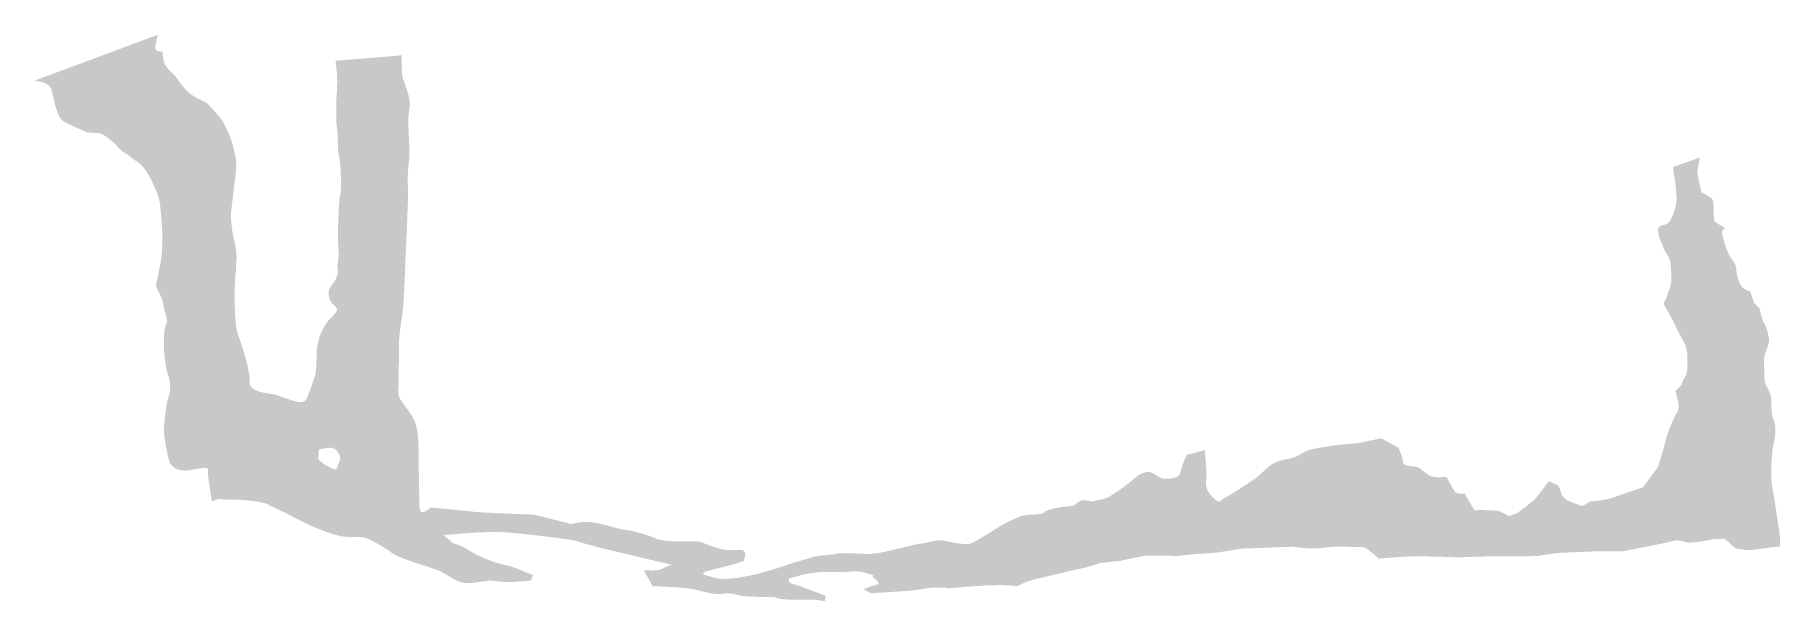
# Model space of a CAD drawing. Extents: x -4 to 115, y -33 to 6.
import ezdxf

# ---------------------------------------------------------------- set-up
doc = ezdxf.new("R2010")
doc.units = 0
doc.layers.get('0').update_dxf_attribs({"linetype": 'CONTINUOUS'})

msp = doc.modelspace()

# ---------------------------------------------------------------- hatches: boundary and pattern name
h = msp.add_hatch(color=256)
h.paths.add_polyline_path([(75.722, -22.582), (75.728, -22.665), (75.739, -22.798), (75.752, -22.977), (75.76, -23.079), (75.768, -23.188), (75.776, -23.301), (75.784, -23.418), (75.792, -23.535), (75.799, -23.651), (75.806, -23.766), (75.813, -23.876), (75.818, -23.98), (75.826, -24.164), (75.829, -24.304), (75.824, -24.419), (75.812, -24.538), (75.799, -24.662), (75.792, -24.792), (75.796, -24.929), (75.818, -25.075), (75.864, -25.229), (75.94, -25.394), (75.991, -25.48), (76.052, -25.569), (76.123, -25.661), (76.206, -25.757), (76.291, -25.846), (76.368, -25.92), (76.501, -26.027), (76.607, -26.088), (76.722, -26.112), (76.811, -26.066), (76.852, -25.972), (77.444, -25.649), (77.536, -25.59), (77.683, -25.495), (77.775, -25.436), (77.878, -25.369), (77.988, -25.298), (78.104, -25.223), (78.224, -25.145), (78.346, -25.066), (78.467, -24.987), (78.585, -24.909), (78.699, -24.834), (78.806, -24.764), (78.904, -24.699), (79.065, -24.59), (79.166, -24.519), (79.199, -24.494), (79.307, -24.405), (79.386, -24.336), (79.469, -24.262), (79.556, -24.183), (79.646, -24.101), (79.739, -24.017), (79.834, -23.932), (79.93, -23.848), (80.027, -23.766), (80.12, -23.69), (80.206, -23.622), (80.291, -23.561), (80.378, -23.507), (80.471, -23.456), (80.573, -23.409), (80.689, -23.364), (80.822, -23.32), (80.977, -23.275), (81.157, -23.228), (81.18, -23.222), (81.292, -23.202), (81.396, -23.184), (81.513, -23.162), (81.639, -23.133), (81.772, -23.094), (81.907, -23.044), (81.953, -23.024), (82.043, -22.979), (82.133, -22.931), (82.223, -22.88), (82.312, -22.829), (82.4, -22.777), (82.531, -22.705), (82.659, -22.642), (82.785, -22.594), (82.888, -22.564), (83.084, -22.512), (83.266, -22.47), (83.434, -22.438), (83.588, -22.412), (83.729, -22.392), (83.856, -22.376), (83.969, -22.362), (84.069, -22.348), (84.192, -22.325), (84.264, -22.309), (84.448, -22.277), (84.556, -22.262), (84.673, -22.248), (84.795, -22.233), (84.922, -22.22), (85.051, -22.207), (85.181, -22.195), (85.31, -22.183), (85.435, -22.172), (85.555, -22.163), (85.668, -22.154), (85.773, -22.146), (85.947, -22.133), (86.104, -22.122), (87.776, -21.774), (88.96, -22.42), (88.969, -22.442), (89.01, -22.542), (89.051, -22.644), (89.097, -22.765), (89.145, -22.898), (89.192, -23.035), (89.232, -23.169), (89.263, -23.293), (89.283, -23.443), (89.306, -23.514), (89.412, -23.591), (89.519, -23.627), (89.646, -23.654), (89.782, -23.674), (89.922, -23.691), (90.055, -23.708), (90.173, -23.726), (90.305, -23.766), (90.377, -23.808), (90.463, -23.869), (90.56, -23.942), (90.665, -24.024), (90.776, -24.109), (90.89, -24.192), (91.005, -24.268), (91.118, -24.334), (91.226, -24.383), (91.328, -24.411), (91.378, -24.419), (91.488, -24.429), (91.607, -24.434), (91.729, -24.435), (91.849, -24.433), (91.961, -24.429), (92.106, -24.421), (92.243, -24.411), (92.266, -24.455), (92.328, -24.57), (92.385, -24.675), (92.451, -24.795), (92.521, -24.923), (92.593, -25.052), (92.663, -25.176), (92.726, -25.287), (92.781, -25.38), (92.839, -25.45), (92.958, -25.519), (93.097, -25.553), (93.237, -25.563), (93.36, -25.557), (93.48, -25.541), (93.532, -25.633), (93.589, -25.733), (93.661, -25.858), (93.743, -25.999), (93.829, -26.146), (93.915, -26.29), (93.997, -26.423), (94.069, -26.535), (94.126, -26.618), (94.195, -26.691), (94.306, -26.728), (94.395, -26.671), (95.794, -26.725), (96.548, -27.102), (97.086, -26.887), (98.27, -25.972), (98.275, -25.966), (98.344, -25.88), (98.425, -25.779), (98.526, -25.652), (98.64, -25.508), (98.758, -25.356), (98.874, -25.205), (98.979, -25.063), (99.067, -24.939), (99.131, -24.842), (99.154, -24.805), (99.23, -24.722), (99.34, -24.739), (99.449, -24.804), (99.567, -24.861), (99.669, -24.896), (99.77, -24.937), (99.882, -25.03), (99.959, -25.152), (99.999, -25.245), (100.033, -25.345), (100.067, -25.449), (100.105, -25.553), (100.15, -25.657), (100.207, -25.757), (100.282, -25.847), (100.376, -25.927), (100.485, -25.996), (100.605, -26.058), (100.732, -26.113), (100.862, -26.163), (100.991, -26.211), (101.116, -26.256), (101.233, -26.302), (101.337, -26.349), (101.431, -26.38), (101.563, -26.375), (101.687, -26.324), (101.808, -26.248), (101.931, -26.168), (102.059, -26.105), (102.198, -26.08), (102.25, -26.078), (102.375, -26.07), (102.519, -26.054), (102.675, -26.034), (102.833, -26.011), (102.986, -25.987), (103.126, -25.964), (103.242, -25.943), (103.382, -25.918), (105.696, -25.111), (106.718, -23.712), (106.748, -23.613), (106.795, -23.455), (106.824, -23.356), (106.857, -23.245), (106.892, -23.126), (106.929, -23.001), (106.967, -22.871), (107.006, -22.739), (107.044, -22.608), (107.081, -22.478), (107.117, -22.354), (107.15, -22.236), (107.18, -22.128), (107.228, -21.946), (107.257, -21.828), (107.268, -21.781), (107.307, -21.649), (107.366, -21.476), (107.401, -21.378), (107.439, -21.275), (107.48, -21.168), (107.522, -21.058), (107.566, -20.947), (107.611, -20.837), (107.656, -20.728), (107.7, -20.623), (107.744, -20.522), (107.827, -20.342), (107.899, -20.2), (107.956, -20.106), (107.979, -20.074), (108.035, -19.983), (108.083, -19.867), (108.107, -19.754), (108.116, -19.638), (108.118, -19.514), (108.104, -19.385), (108.084, -19.272), (108.057, -19.146), (108.026, -19.015), (107.994, -18.886), (107.963, -18.767), (107.936, -18.667), (107.902, -18.546), (108.279, -18.169), (108.289, -18.142), (108.331, -18.036), (108.38, -17.92), (108.439, -17.786), (108.483, -17.692), (108.53, -17.599), (108.602, -17.469), (108.644, -17.379), (108.675, -17.273), (108.696, -17.152), (108.709, -17.019), (108.716, -16.877), (108.718, -16.729), (108.717, -16.577), (108.714, -16.424), (108.711, -16.272), (108.709, -16.124), (108.708, -16.053), (108.7, -15.918), (108.684, -15.794), (108.664, -15.682), (108.629, -15.539), (108.594, -15.429), (108.548, -15.317), (108.528, -15.28), (108.474, -15.18), (108.424, -15.088), (108.366, -14.981), (108.304, -14.864), (108.24, -14.742), (108.176, -14.621), (108.117, -14.506), (108.064, -14.402), (108.006, -14.287), (107.933, -14.141), (107.847, -13.972), (107.801, -13.881), (107.753, -13.787), (107.704, -13.692), (107.653, -13.595), (107.603, -13.498), (107.552, -13.402), (107.502, -13.309), (107.453, -13.218), (107.359, -13.049), (107.275, -12.903), (107.203, -12.788), (107.152, -12.695), (107.121, -12.572), (107.132, -12.464), (107.171, -12.366), (107.223, -12.273), (107.274, -12.182), (107.31, -12.088), (107.349, -11.963), (107.384, -11.868), (107.425, -11.765), (107.469, -11.648), (107.515, -11.509), (107.547, -11.402), (107.579, -11.281), (107.606, -11.153), (107.621, -11.027), (107.627, -10.902), (107.626, -10.776), (107.62, -10.649), (107.61, -10.518), (107.6, -10.382), (107.59, -10.241), (107.582, -10.092), (107.579, -9.936), (107.567, -9.779), (107.534, -9.631), (107.483, -9.49), (107.421, -9.357), (107.351, -9.229), (107.277, -9.106), (107.205, -8.987), (107.139, -8.871), (107.082, -8.757), (107.041, -8.644), (107.025, -8.589), (106.99, -8.49), (106.934, -8.359), (106.878, -8.235), (106.824, -8.105), (106.791, -8.008), (106.762, -7.898), (106.738, -7.771), (106.718, -7.622), (106.718, -7.48), (106.766, -7.333), (106.86, -7.246), (106.984, -7.198), (107.12, -7.169), (107.252, -7.138), (107.364, -7.083), (107.43, -7.021), (107.498, -6.933), (107.567, -6.822), (107.634, -6.692), (107.7, -6.545), (107.763, -6.386), (107.821, -6.217), (107.874, -6.042), (107.919, -5.863), (107.956, -5.684), (107.969, -5.588), (107.976, -5.477), (107.978, -5.354), (107.975, -5.22), (107.968, -5.078), (107.957, -4.929), (107.943, -4.776), (107.927, -4.619), (107.908, -4.462), (107.889, -4.305), (107.868, -4.152), (107.848, -4.003), (107.827, -3.86), (107.808, -3.727), (107.79, -3.603), (107.773, -3.492), (107.75, -3.314), (107.741, -3.209), (109.57, -2.563), (109.566, -2.586), (109.545, -2.693), (109.525, -2.8), (109.502, -2.926), (109.478, -3.063), (109.454, -3.202), (109.434, -3.335), (109.419, -3.453), (109.409, -3.585), (109.417, -3.675), (109.437, -3.808), (109.467, -3.971), (109.504, -4.152), (109.544, -4.339), (109.583, -4.519), (109.62, -4.681), (109.65, -4.812), (109.678, -4.931), (109.692, -4.939), (109.788, -4.993), (109.904, -5.06), (109.992, -5.112), (110.085, -5.168), (110.178, -5.226), (110.265, -5.283), (110.378, -5.361), (110.408, -5.391), (110.454, -5.48), (110.486, -5.602), (110.506, -5.748), (110.516, -5.909), (110.52, -6.079), (110.521, -6.247), (110.521, -6.406), (110.524, -6.547), (110.539, -6.707), (110.547, -6.745), (110.578, -6.866), (110.628, -6.956), (110.724, -7.038), (110.84, -7.111), (110.946, -7.172), (111.077, -7.245), (111.195, -7.315), (111.291, -7.404), (111.217, -7.473), (111.124, -7.526), (111.077, -7.622), (111.087, -7.713), (111.113, -7.853), (111.154, -8.029), (111.18, -8.127), (111.208, -8.231), (111.239, -8.339), (111.272, -8.449), (111.308, -8.56), (111.345, -8.672), (111.383, -8.781), (111.423, -8.888), (111.463, -8.991), (111.504, -9.089), (111.587, -9.262), (111.669, -9.397), (111.744, -9.5), (111.806, -9.584), (111.882, -9.684), (111.938, -9.767), (111.992, -9.875), (112.021, -9.971), (112.046, -10.097), (112.059, -10.187), (112.072, -10.301), (112.083, -10.407), (112.1, -10.52), (112.13, -10.656), (112.161, -10.769), (112.204, -10.903), (112.261, -11.066), (112.296, -11.15), (112.377, -11.297), (112.47, -11.416), (112.569, -11.51), (112.669, -11.582), (112.766, -11.635), (112.892, -11.684), (113.014, -11.711), (113.284, -12.519), (113.66, -12.895), (113.665, -12.918), (113.688, -13.025), (113.713, -13.132), (113.744, -13.258), (113.78, -13.395), (113.821, -13.534), (113.865, -13.667), (113.911, -13.786), (113.983, -13.918), (114.007, -13.954), (114.055, -14.044), (114.102, -14.156), (114.146, -14.282), (114.186, -14.419), (114.223, -14.56), (114.254, -14.7), (114.278, -14.833), (114.296, -14.955), (114.306, -15.102), (114.289, -15.239), (114.263, -15.345), (114.228, -15.46), (114.187, -15.579), (114.142, -15.7), (114.098, -15.82), (114.056, -15.934), (114.02, -16.04), (113.983, -16.178), (113.97, -16.266), (113.962, -16.369), (113.959, -16.483), (113.96, -16.606), (113.963, -16.736), (113.968, -16.871), (113.973, -17.009), (113.978, -17.147), (113.982, -17.284), (113.983, -17.416), (113.983, -17.534), (113.985, -17.635), (113.992, -17.761), (114.01, -17.873), (114.042, -17.985), (114.093, -18.111), (114.14, -18.212), (114.198, -18.33), (114.258, -18.451), (114.309, -18.555), (114.37, -18.691), (114.414, -18.815), (114.443, -18.938), (114.46, -19.074), (114.466, -19.179), (114.467, -19.299), (114.467, -19.362), (114.468, -19.479), (114.468, -19.586), (114.471, -19.73), (114.476, -19.859), (114.486, -19.979), (114.501, -20.095), (114.521, -20.214), (114.552, -20.329), (114.591, -20.44), (114.635, -20.556), (114.676, -20.687), (114.7, -20.787), (114.719, -20.901), (114.732, -21.032), (114.737, -21.182), (114.733, -21.339), (114.725, -21.486), (114.712, -21.625), (114.695, -21.754), (114.676, -21.875), (114.655, -21.988), (114.634, -22.094), (114.602, -22.238), (114.575, -22.366), (114.566, -22.417), (114.545, -22.574), (114.533, -22.678), (114.521, -22.795), (114.509, -22.925), (114.498, -23.066), (114.486, -23.216), (114.476, -23.374), (114.467, -23.537), (114.46, -23.704), (114.455, -23.874), (114.452, -24.044), (114.452, -24.213), (114.454, -24.379), (114.46, -24.541), (114.469, -24.697), (114.482, -24.845), (114.499, -24.984), (114.521, -25.111), (114.545, -25.23), (114.567, -25.346), (114.587, -25.458), (114.607, -25.568), (114.626, -25.677), (114.643, -25.784), (114.661, -25.89), (114.677, -25.995), (114.694, -26.101), (114.71, -26.207), (114.726, -26.315), (114.742, -26.424), (114.759, -26.536), (114.776, -26.65), (114.794, -26.768), (114.812, -26.89), (114.832, -27.016), (114.853, -27.146), (114.875, -27.283), (114.898, -27.425), (114.921, -27.565), (114.942, -27.694), (114.96, -27.814), (114.977, -27.925), (115.004, -28.124), (115.025, -28.298), (115.039, -28.454), (115.049, -28.599), (115.055, -28.739), (115.058, -28.882), (115.059, -29.033), (115.06, -29.201), (115.006, -29.174), (114.947, -29.181), (114.846, -29.193), (114.716, -29.209), (114.58, -29.226), (114.456, -29.241), (114.347, -29.254), (114.234, -29.269), (114.102, -29.288), (113.938, -29.31), (113.756, -29.334), (113.568, -29.36), (113.387, -29.383), (113.225, -29.404), (113.095, -29.42), (112.988, -29.429), (112.91, -29.424), (112.777, -29.411), (112.668, -29.399), (112.55, -29.386), (112.432, -29.371), (112.318, -29.357), (112.216, -29.343), (112.073, -29.322), (112.047, -29.313), (111.938, -29.242), (111.846, -29.165), (111.743, -29.073), (111.637, -28.975), (111.533, -28.878), (111.437, -28.789), (111.354, -28.716), (111.252, -28.649), (111.211, -28.65), (111.095, -28.652), (110.994, -28.654), (110.883, -28.657), (110.768, -28.661), (110.658, -28.666), (110.518, -28.675), (110.418, -28.689), (110.359, -28.707), (110.237, -28.732), (110.127, -28.753), (109.998, -28.775), (109.853, -28.799), (109.697, -28.823), (109.533, -28.847), (109.364, -28.87), (109.194, -28.891), (109.041, -28.907), (108.916, -28.914), (108.814, -28.913), (108.691, -28.9), (108.584, -28.876), (108.473, -28.844), (108.338, -28.808), (108.225, -28.784), (108.105, -28.766), (107.994, -28.762), (107.889, -28.767), (107.74, -28.791), (107.597, -28.827), (107.5, -28.855), (107.402, -28.883), (107.299, -28.909), (107.189, -28.932), (107.118, -28.945), (107.018, -28.964), (106.893, -28.989), (106.747, -29.018), (106.582, -29.05), (106.403, -29.086), (106.212, -29.125), (106.012, -29.164), (105.808, -29.205), (105.602, -29.246), (105.397, -29.287), (105.198, -29.326), (105.006, -29.363), (104.827, -29.398), (104.662, -29.429), (104.515, -29.456), (104.39, -29.479), (104.289, -29.496), (104.176, -29.51), (102.267, -29.515), (100.022, -29.61), (99.948, -29.615), (99.846, -29.626), (99.72, -29.64), (99.575, -29.659), (99.418, -29.68), (99.252, -29.703), (99.083, -29.727), (98.917, -29.752), (98.759, -29.777), (98.614, -29.8), (98.53, -29.811), (98.418, -29.82), (98.281, -29.828), (98.124, -29.834), (97.948, -29.839), (97.759, -29.842), (97.559, -29.845), (97.352, -29.847), (97.141, -29.848), (96.93, -29.848), (96.722, -29.848), (96.522, -29.847), (96.332, -29.846), (96.156, -29.845), (95.997, -29.843), (95.859, -29.842), (95.746, -29.841), (95.589, -29.838), (95.571, -29.839), (95.441, -29.843), (95.336, -29.846), (95.208, -29.85), (95.061, -29.855), (94.9, -29.86), (94.726, -29.865), (94.544, -29.871), (94.357, -29.877), (94.168, -29.882), (93.982, -29.888), (93.801, -29.893), (93.629, -29.898), (93.469, -29.903), (93.326, -29.907), (93.202, -29.91), (93.101, -29.913), (92.982, -29.915), (92.941, -29.914), (92.788, -29.91), (92.68, -29.906), (92.554, -29.902), (92.412, -29.897), (92.255, -29.892), (92.086, -29.887), (91.907, -29.882), (91.719, -29.876), (91.525, -29.871), (91.326, -29.866), (91.124, -29.862), (90.922, -29.858), (90.721, -29.855), (90.523, -29.853), (90.331, -29.853), (90.146, -29.853), (89.969, -29.855), (89.804, -29.858), (89.687, -29.861), (89.559, -29.866), (89.424, -29.873), (89.283, -29.881), (89.137, -29.889), (88.989, -29.899), (88.839, -29.909), (88.69, -29.919), (88.544, -29.93), (88.401, -29.941), (88.264, -29.951), (88.134, -29.962), (88.013, -29.971), (87.903, -29.98), (87.721, -29.996), (87.559, -30.01), (87.597, -29.991), (87.578, -29.973), (87.487, -29.891), (87.394, -29.81), (87.284, -29.715), (87.163, -29.614), (87.038, -29.514), (86.915, -29.421), (86.802, -29.343), (86.665, -29.268), (86.589, -29.244), (86.467, -29.221), (86.339, -29.212), (86.207, -29.211), (86.073, -29.213), (85.94, -29.215), (85.809, -29.211), (85.767, -29.208), (85.643, -29.201), (85.518, -29.197), (85.381, -29.194), (85.279, -29.193), (85.165, -29.192), (85.036, -29.192), (84.891, -29.192), (84.725, -29.192), (84.56, -29.194), (84.416, -29.2), (84.287, -29.209), (84.168, -29.221), (84.054, -29.235), (83.938, -29.249), (83.816, -29.264), (83.682, -29.279), (83.53, -29.293), (83.355, -29.306), (83.159, -29.312), (83.058, -29.311), (82.954, -29.309), (82.85, -29.304), (82.745, -29.298), (82.642, -29.291), (82.539, -29.282), (82.439, -29.273), (82.248, -29.253), (82.075, -29.233), (81.926, -29.215), (81.807, -29.201), (81.699, -29.192), (81.699, -29.192), (78.18, -29.325), (78.18, -29.325), (78.074, -29.343), (77.907, -29.372), (77.801, -29.391), (77.683, -29.411), (77.556, -29.432), (77.422, -29.454), (77.283, -29.477), (77.142, -29.5), (77, -29.522), (76.861, -29.544), (76.726, -29.564), (76.598, -29.582), (76.48, -29.598), (76.279, -29.621), (76.144, -29.629), (76.085, -29.63), (75.909, -29.639), (75.797, -29.645), (75.673, -29.654), (75.539, -29.663), (75.397, -29.674), (75.249, -29.685), (75.099, -29.697), (74.948, -29.71), (74.798, -29.723), (74.653, -29.736), (74.515, -29.749), (74.386, -29.762), (74.268, -29.774), (74.077, -29.796), (73.937, -29.82), (73.937, -29.82), (71.635, -29.8), (71.635, -29.8), (71.633, -29.801), (71.534, -29.828), (71.429, -29.854), (71.306, -29.878), (71.178, -29.896), (71.088, -29.909), (70.951, -29.935), (70.782, -29.97), (70.592, -30.011), (70.494, -30.033), (70.396, -30.055), (70.205, -30.098), (70.035, -30.138), (69.896, -30.17), (69.77, -30.2), (69.716, -30.18), (68.47, -30.319), (68.4, -30.371), (68.3, -30.401), (68.189, -30.434), (68.049, -30.475), (67.889, -30.521), (67.718, -30.569), (67.545, -30.615), (67.38, -30.656), (67.231, -30.69), (67.107, -30.714), (67.045, -30.724), (66.882, -30.758), (66.782, -30.781), (66.671, -30.806), (66.551, -30.835), (66.421, -30.866), (66.284, -30.899), (66.141, -30.934), (65.991, -30.971), (65.837, -31.008), (65.679, -31.047), (65.519, -31.085), (65.356, -31.124), (65.194, -31.163), (65.031, -31.201), (64.87, -31.239), (64.711, -31.275), (64.556, -31.309), (64.405, -31.342), (64.261, -31.374), (64.125, -31.407), (63.996, -31.442), (63.875, -31.478), (63.761, -31.515), (63.654, -31.553), (63.552, -31.59), (63.456, -31.628), (63.28, -31.703), (63.121, -31.776), (62.977, -31.844), (62.844, -31.907), (62.718, -31.962), (62.597, -32.007), (62.807, -31.893), (62.619, -31.864), (62.399, -31.842), (62.154, -31.828), (61.886, -31.821), (61.6, -31.821), (61.301, -31.826), (60.992, -31.835), (60.679, -31.848), (60.366, -31.865), (60.057, -31.884), (59.757, -31.905), (59.47, -31.926), (59.2, -31.948), (58.951, -31.97), (58.729, -31.99), (58.538, -32.008), (58.381, -32.023), (58.164, -32.046), (58.017, -31.999), (57.927, -31.999), (57.804, -31.999), (57.701, -31.999), (57.587, -31.999), (57.466, -31.999), (57.342, -31.999), (57.22, -31.999), (57.102, -31.999), (56.984, -32.004), (56.856, -32.016), (56.717, -32.035), (56.566, -32.059), (56.403, -32.087), (56.227, -32.115), (56.037, -32.144), (55.937, -32.158), (55.833, -32.171), (55.726, -32.184), (55.615, -32.195), (55.499, -32.206), (55.38, -32.214), (55.253, -32.223), (55.115, -32.232), (54.968, -32.242), (54.813, -32.252), (54.653, -32.262), (54.49, -32.273), (54.325, -32.284), (54.16, -32.294), (53.998, -32.305), (53.84, -32.315), (53.688, -32.325), (53.544, -32.335), (53.41, -32.343), (53.287, -32.351), (53.178, -32.358), (53.009, -32.369), (52.905, -32.376), (52.367, -32.107), (52.388, -32.098), (52.488, -32.056), (52.588, -32.016), (52.707, -31.97), (52.836, -31.921), (52.967, -31.875), (53.093, -31.834), (53.207, -31.804), (53.336, -31.784), (53.405, -31.744), (53.377, -31.644), (53.31, -31.55), (53.218, -31.452), (53.115, -31.364), (53.013, -31.3), (53.013, -31.138), (52.99, -31.131), (52.882, -31.096), (52.774, -31.062), (52.645, -31.024), (52.504, -30.983), (52.359, -30.945), (52.218, -30.911), (52.089, -30.885), (51.936, -30.869), (51.797, -30.872), (51.688, -30.877), (51.574, -30.884), (51.46, -30.892), (51.351, -30.9), (51.21, -30.911), (51.075, -30.923), (51.037, -30.923), (50.934, -30.923), (50.779, -30.923), (50.588, -30.923), (50.483, -30.923), (50.376, -30.923), (50.266, -30.923), (50.157, -30.923), (50.05, -30.923), (49.849, -30.923), (49.679, -30.923), (49.515, -30.923), (49.385, -30.929), (49.269, -30.94), (49.137, -30.955), (48.995, -30.973), (48.85, -30.994), (48.708, -31.015), (48.576, -31.036), (48.46, -31.057), (48.331, -31.084), (48.199, -31.118), (48.08, -31.149), (47.947, -31.184), (47.808, -31.221), (47.671, -31.257), (47.545, -31.29), (47.438, -31.319), (47.308, -31.353), (47.254, -31.461), (47.276, -31.571), (47.37, -31.661), (47.459, -31.71), (47.557, -31.75), (47.657, -31.782), (47.792, -31.816), (47.9, -31.837), (47.996, -31.874), (48.149, -31.932), (48.246, -31.968), (48.354, -32.009), (48.47, -32.053), (48.593, -32.099), (48.721, -32.147), (48.851, -32.196), (48.981, -32.244), (49.11, -32.292), (49.234, -32.339), (49.353, -32.382), (49.464, -32.423), (49.652, -32.491), (49.784, -32.537), (49.73, -32.914), (48.976, -32.806), (48.87, -32.806), (48.747, -32.806), (48.587, -32.806), (48.398, -32.806), (48.294, -32.806), (48.186, -32.806), (48.074, -32.806), (47.959, -32.806), (47.841, -32.806), (47.723, -32.806), (47.604, -32.806), (47.486, -32.806), (47.369, -32.806), (47.255, -32.806), (47.146, -32.805), (46.954, -32.796), (46.794, -32.781), (46.663, -32.761), (46.558, -32.737), (46.445, -32.701), (46.34, -32.645), (46.332, -32.645), (46.221, -32.644), (46.085, -32.643), (45.909, -32.641), (45.809, -32.64), (45.701, -32.638), (45.587, -32.636), (45.468, -32.633), (45.345, -32.63), (45.219, -32.626), (45.091, -32.622), (44.962, -32.617), (44.833, -32.612), (44.705, -32.606), (44.579, -32.599), (44.456, -32.591), (44.25, -32.576), (44.108, -32.564), (43.98, -32.547), (43.875, -32.517), (43.759, -32.482), (43.65, -32.459), (43.488, -32.43), (43.397, -32.415), (43.253, -32.395), (43.146, -32.384), (43.005, -32.386), (42.885, -32.404), (42.758, -32.419), (42.633, -32.427), (42.465, -32.43), (42.369, -32.428), (42.177, -32.413), (41.987, -32.386), (41.795, -32.349), (41.602, -32.305), (41.503, -32.282), (41.404, -32.257), (41.303, -32.232), (41.2, -32.207), (41.096, -32.182), (40.989, -32.157), (40.881, -32.133), (40.77, -32.111), (40.656, -32.09), (40.54, -32.07), (40.42, -32.053), (40.293, -32.037), (40.155, -32.022), (40.007, -32.008), (39.853, -31.995), (39.693, -31.982), (39.529, -31.971), (39.365, -31.96), (39.2, -31.95), (39.038, -31.94), (38.88, -31.932), (38.728, -31.924), (38.584, -31.917), (38.449, -31.911), (38.327, -31.906), (38.218, -31.902), (38.049, -31.895), (37.945, -31.891), (37.353, -30.815), (37.729, -30.815), (37.734, -30.815), (37.835, -30.82), (37.977, -30.82), (38.093, -30.815), (38.218, -30.804), (38.346, -30.784), (38.473, -30.753), (38.592, -30.711), (38.698, -30.654), (38.746, -30.623), (38.842, -30.571), (38.98, -30.512), (39.105, -30.474), (39.239, -30.448), (39.344, -30.438), (39.505, -30.492), (38.16, -30.169), (38.071, -30.148), (37.966, -30.123), (37.828, -30.091), (37.66, -30.051), (37.468, -30.005), (37.256, -29.955), (37.029, -29.901), (36.79, -29.844), (36.546, -29.786), (36.299, -29.727), (36.056, -29.669), (35.82, -29.613), (35.597, -29.56), (35.39, -29.511), (35.205, -29.467), (35.046, -29.429), (34.917, -29.398), (34.77, -29.362), (34.669, -29.337), (34.506, -29.296), (34.406, -29.27), (34.297, -29.242), (34.18, -29.212), (34.057, -29.18), (33.93, -29.147), (33.801, -29.113), (33.672, -29.079), (33.545, -29.044), (33.422, -29.01), (33.305, -28.977), (33.196, -28.946), (33.096, -28.916), (32.933, -28.864), (32.832, -28.824), (32.771, -28.805), (32.655, -28.78), (32.49, -28.75), (32.281, -28.715), (32.033, -28.678), (31.751, -28.637), (31.441, -28.594), (31.107, -28.55), (30.755, -28.505), (30.391, -28.461), (30.018, -28.417), (29.644, -28.375), (29.272, -28.335), (28.908, -28.297), (28.557, -28.264), (28.224, -28.235), (27.915, -28.211), (27.635, -28.194), (27.389, -28.182), (27.182, -28.178), (26.989, -28.18), (26.783, -28.184), (26.567, -28.191), (26.343, -28.201), (26.113, -28.212), (25.881, -28.225), (25.647, -28.239), (25.416, -28.254), (25.189, -28.27), (24.969, -28.286), (24.758, -28.302), (24.559, -28.318), (24.374, -28.333), (24.206, -28.347), (24.057, -28.36), (23.929, -28.371), (23.826, -28.381), (23.684, -28.394), (23.576, -28.34), (24.276, -28.932), (24.976, -29.201), (25.89, -29.739), (25.957, -29.769), (26.065, -29.816), (26.212, -29.88), (26.387, -29.955), (26.482, -29.995), (26.581, -30.035), (26.681, -30.076), (26.782, -30.116), (26.882, -30.156), (26.98, -30.193), (27.075, -30.228), (27.25, -30.288), (27.397, -30.331), (27.462, -30.347), (27.594, -30.379), (27.726, -30.412), (27.857, -30.444), (27.987, -30.476), (28.112, -30.508), (28.231, -30.541), (28.343, -30.573), (28.446, -30.605), (28.581, -30.654), (28.68, -30.693), (28.807, -30.745), (28.955, -30.806), (29.114, -30.871), (29.274, -30.936), (29.426, -30.999), (29.56, -31.054), (29.668, -31.098), (29.765, -31.138), (29.603, -31.515), (28.151, -31.622), (28.058, -31.616), (27.956, -31.609), (27.827, -31.6), (27.68, -31.589), (27.523, -31.576), (27.365, -31.562), (27.214, -31.547), (27.078, -31.531), (26.967, -31.515), (26.852, -31.508), (26.704, -31.516), (26.531, -31.536), (26.338, -31.564), (26.237, -31.579), (26.133, -31.595), (26.027, -31.612), (25.921, -31.627), (25.814, -31.642), (25.709, -31.655), (25.605, -31.666), (25.503, -31.675), (25.31, -31.683), (25.137, -31.676), (24.979, -31.652), (24.825, -31.614), (24.676, -31.562), (24.529, -31.5), (24.384, -31.427), (24.238, -31.347), (24.091, -31.26), (23.942, -31.168), (23.789, -31.073), (23.63, -30.977), (23.536, -30.926), (23.418, -30.872), (23.277, -30.815), (23.117, -30.754), (22.94, -30.691), (22.749, -30.625), (22.547, -30.557), (22.337, -30.488), (22.121, -30.417), (21.901, -30.344), (21.682, -30.271), (21.464, -30.198), (21.252, -30.124), (21.047, -30.051), (20.853, -29.978), (20.672, -29.906), (20.506, -29.834), (20.36, -29.765), (20.234, -29.697), (20.132, -29.631), (20.046, -29.569), (19.888, -29.457), (19.746, -29.36), (19.612, -29.273), (19.484, -29.192), (19.354, -29.115), (19.219, -29.038), (19.073, -28.958), (18.911, -28.87), (18.822, -28.822), (18.727, -28.771), (18.625, -28.716), (18.523, -28.665), (18.426, -28.625), (18.24, -28.569), (18.061, -28.542), (17.881, -28.533), (17.691, -28.535), (17.589, -28.537), (17.483, -28.538), (17.369, -28.538), (17.249, -28.534), (17.12, -28.527), (16.981, -28.515), (16.832, -28.497), (16.671, -28.471), (16.498, -28.437), (16.312, -28.394), (16.114, -28.34), (15.91, -28.277), (15.701, -28.206), (15.489, -28.129), (15.276, -28.045), (15.062, -27.958), (14.85, -27.867), (14.641, -27.774), (14.437, -27.68), (14.24, -27.586), (14.05, -27.495), (13.871, -27.406), (13.702, -27.321), (13.547, -27.241), (13.406, -27.168), (13.281, -27.102), (13.086, -26.999), (12.975, -26.941), (12.892, -26.901), (12.778, -26.848), (12.64, -26.784), (12.486, -26.713), (12.323, -26.638), (12.158, -26.561), (11.998, -26.485), (11.852, -26.414), (11.727, -26.349), (11.63, -26.295), (11.582, -26.271), (11.448, -26.223), (11.268, -26.176), (11.164, -26.154), (11.051, -26.132), (10.932, -26.111), (10.806, -26.092), (10.675, -26.073), (10.54, -26.055), (10.402, -26.039), (10.262, -26.024), (10.121, -26.011), (9.98, -26), (9.841, -25.99), (9.703, -25.982), (9.57, -25.977), (9.44, -25.973), (9.316, -25.972), (9.199, -25.972), (9.09, -25.97), (8.894, -25.966), (8.727, -25.96), (8.588, -25.953), (8.475, -25.945), (8.35, -25.933), (8.24, -25.918), (7.809, -26.08), (7.807, -26.066), (7.79, -25.967), (7.76, -25.789), (7.741, -25.676), (7.72, -25.55), (7.699, -25.415), (7.677, -25.272), (7.654, -25.124), (7.633, -24.974), (7.612, -24.824), (7.592, -24.677), (7.574, -24.534), (7.559, -24.4), (7.547, -24.275), (7.535, -24.066), (7.54, -23.927), (7.54, -23.884), (7.445, -23.809), (7.318, -23.796), (7.154, -23.806), (6.962, -23.833), (6.859, -23.85), (6.754, -23.869), (6.647, -23.889), (6.54, -23.908), (6.435, -23.927), (6.333, -23.944), (6.142, -23.971), (5.98, -23.981), (5.908, -23.979), (5.769, -23.967), (5.638, -23.943), (5.515, -23.909), (5.401, -23.865), (5.296, -23.812), (5.201, -23.752), (5.117, -23.686), (5.044, -23.613), (4.957, -23.496), (4.932, -23.445), (4.875, -23.283), (4.845, -23.177), (4.814, -23.057), (4.783, -22.925), (4.751, -22.783), (4.72, -22.633), (4.69, -22.478), (4.661, -22.319), (4.634, -22.16), (4.608, -22.001), (4.585, -21.845), (4.565, -21.695), (4.548, -21.552), (4.535, -21.418), (4.526, -21.296), (4.521, -21.188), (4.527, -21.021), (4.535, -20.952), (4.551, -20.791), (4.57, -20.602), (4.579, -20.5), (4.59, -20.393), (4.602, -20.282), (4.614, -20.169), (4.628, -20.052), (4.642, -19.935), (4.658, -19.816), (4.676, -19.697), (4.695, -19.579), (4.716, -19.462), (4.738, -19.347), (4.763, -19.235), (4.79, -19.126), (4.818, -19.022), (4.849, -18.922), (4.879, -18.826), (4.922, -18.636), (4.947, -18.452), (4.956, -18.276), (4.95, -18.108), (4.934, -17.95), (4.91, -17.805), (4.88, -17.674), (4.846, -17.558), (4.796, -17.416), (4.779, -17.37), (4.744, -17.247), (4.708, -17.089), (4.672, -16.902), (4.654, -16.8), (4.637, -16.693), (4.621, -16.582), (4.605, -16.467), (4.59, -16.35), (4.577, -16.232), (4.564, -16.112), (4.553, -15.993), (4.544, -15.874), (4.537, -15.757), (4.531, -15.643), (4.528, -15.532), (4.527, -15.425), (4.527, -15.223), (4.528, -15.036), (4.531, -14.863), (4.537, -14.704), (4.547, -14.557), (4.561, -14.421), (4.582, -14.296), (4.609, -14.179), (4.644, -14.072), (4.688, -13.972), (4.723, -13.868), (4.733, -13.754), (4.723, -13.629), (4.697, -13.495), (4.661, -13.353), (4.618, -13.204), (4.574, -13.051), (4.531, -12.894), (4.496, -12.734), (4.473, -12.572), (4.462, -12.492), (4.423, -12.331), (4.367, -12.174), (4.3, -12.021), (4.227, -11.875), (4.154, -11.738), (4.088, -11.612), (4.034, -11.498), (3.997, -11.398), (3.988, -11.281), (4.008, -11.198), (4.032, -11.082), (4.062, -10.939), (4.094, -10.775), (4.13, -10.595), (4.167, -10.405), (4.204, -10.212), (4.242, -10.02), (4.278, -9.837), (4.311, -9.666), (4.34, -9.487), (4.353, -9.386), (4.364, -9.279), (4.374, -9.167), (4.382, -9.051), (4.389, -8.933), (4.396, -8.814), (4.401, -8.695), (4.405, -8.577), (4.409, -8.461), (4.412, -8.349), (4.414, -8.242), (4.417, -8.047), (4.419, -7.886), (4.419, -7.729), (4.416, -7.636), (4.407, -7.491), (4.394, -7.306), (4.386, -7.201), (4.378, -7.09), (4.368, -6.974), (4.358, -6.855), (4.348, -6.733), (4.338, -6.609), (4.327, -6.486), (4.316, -6.365), (4.305, -6.246), (4.295, -6.131), (4.285, -6.022), (4.275, -5.919), (4.257, -5.738), (4.231, -5.568), (4.184, -5.382), (4.155, -5.284), (4.122, -5.184), (4.086, -5.082), (4.047, -4.979), (4.005, -4.874), (3.962, -4.769), (3.916, -4.665), (3.87, -4.56), (3.823, -4.457), (3.775, -4.355), (3.728, -4.255), (3.681, -4.157), (3.634, -4.063), (3.589, -3.971), (3.504, -3.801), (3.463, -3.721), (3.373, -3.57), (3.278, -3.429), (3.178, -3.3), (3.077, -3.182), (2.976, -3.077), (2.878, -2.986), (2.785, -2.908), (2.699, -2.845), (2.589, -2.778), (2.525, -2.741), (2.428, -2.672), (2.331, -2.592), (2.234, -2.508), (2.137, -2.426), (2.04, -2.352), (1.943, -2.294), (1.882, -2.263), (1.772, -2.203), (1.668, -2.133), (1.586, -2.064), (1.496, -1.974), (1.428, -1.899), (1.351, -1.81), (1.308, -1.759), (1.201, -1.649), (1.075, -1.53), (0.935, -1.409), (0.787, -1.289), (0.638, -1.176), (0.494, -1.075), (0.36, -0.992), (0.244, -0.932), (0.114, -0.895), (0.039, -0.893), (-0.103, -0.886), (-0.209, -0.88), (-0.317, -0.872), (-0.422, -0.864), (-0.56, -0.853), (-0.693, -0.841), (-0.732, -0.826), (-0.836, -0.783), (-0.994, -0.717), (-1.089, -0.678), (-1.191, -0.634), (-1.3, -0.588), (-1.413, -0.538), (-1.529, -0.487), (-1.647, -0.434), (-1.763, -0.381), (-1.877, -0.327), (-1.988, -0.273), (-2.092, -0.221), (-2.276, -0.122), (-2.416, -0.034), (-2.524, 0.074), (-2.623, 0.231), (-2.669, 0.324), (-2.714, 0.426), (-2.756, 0.536), (-2.797, 0.651), (-2.836, 0.771), (-2.873, 0.895), (-2.908, 1.021), (-2.942, 1.148), (-2.975, 1.275), (-3.006, 1.401), (-3.036, 1.525), (-3.065, 1.645), (-3.092, 1.76), (-3.119, 1.87), (-3.169, 2.065), (-3.197, 2.149), (-3.278, 2.291), (-3.383, 2.401), (-3.508, 2.484), (-3.643, 2.545), (-3.784, 2.59), (-3.924, 2.623), (-4.054, 2.648), (-4.17, 2.671), (-4.299, 2.711), (4.096, 5.832), (4.086, 5.782), (4.063, 5.673), (4.038, 5.553), (4.017, 5.455), (3.993, 5.343), (3.965, 5.217), (3.935, 5.079), (3.922, 4.95), (3.965, 4.815), (4.059, 4.737), (4.177, 4.7), (4.294, 4.692), (4.419, 4.702), (4.419, 4.684), (4.426, 4.58), (4.437, 4.476), (4.456, 4.343), (4.474, 4.24), (4.497, 4.126), (4.527, 4.002), (4.568, 3.878), (4.626, 3.762), (4.696, 3.654), (4.776, 3.553), (4.863, 3.457), (4.953, 3.367), (5.043, 3.28), (5.129, 3.196), (5.209, 3.114), (5.28, 3.034), (5.342, 2.954), (5.428, 2.837), (5.514, 2.716), (5.576, 2.63), (5.644, 2.538), (5.721, 2.437), (5.81, 2.326), (5.913, 2.202), (6.033, 2.065), (6.102, 1.993), (6.177, 1.923), (6.258, 1.855), (6.344, 1.789), (6.434, 1.726), (6.525, 1.665), (6.619, 1.607), (6.712, 1.553), (6.804, 1.501), (6.894, 1.453), (7.064, 1.368), (7.212, 1.298), (7.328, 1.247), (7.433, 1.204), (7.461, 1.174), (7.54, 1.09), (7.656, 0.966), (7.725, 0.891), (7.799, 0.811), (7.877, 0.727), (7.957, 0.639), (8.038, 0.55), (8.118, 0.46), (8.196, 0.372), (8.271, 0.286), (8.404, 0.129), (8.505, 0.001), (8.563, -0.088), (8.602, -0.167), (8.655, -0.274), (8.718, -0.402), (8.786, -0.546), (8.859, -0.7), (8.931, -0.859), (9, -1.017), (9.062, -1.169), (9.115, -1.31), (9.155, -1.433), (9.19, -1.558), (9.229, -1.704), (9.272, -1.866), (9.315, -2.04), (9.356, -2.22), (9.395, -2.402), (9.428, -2.58), (9.454, -2.75), (9.471, -2.908), (9.477, -3.047), (9.475, -3.129), (9.467, -3.243), (9.455, -3.384), (9.438, -3.551), (9.419, -3.738), (9.396, -3.942), (9.371, -4.16), (9.345, -4.387), (9.317, -4.621), (9.289, -4.857), (9.261, -5.092), (9.233, -5.322), (9.207, -5.543), (9.182, -5.752), (9.16, -5.946), (9.14, -6.119), (9.124, -6.27), (9.111, -6.394), (9.101, -6.545), (9.104, -6.646), (9.113, -6.78), (9.127, -6.941), (9.145, -7.121), (9.168, -7.312), (9.194, -7.506), (9.222, -7.696), (9.252, -7.873), (9.284, -8.03), (9.316, -8.16), (9.348, -8.28), (9.379, -8.415), (9.408, -8.56), (9.435, -8.713), (9.457, -8.873), (9.475, -9.035), (9.487, -9.199), (9.492, -9.36), (9.489, -9.517), (9.477, -9.666), (9.47, -9.736), (9.46, -9.861), (9.452, -10.014), (9.451, -10.136), (9.45, -10.236), (9.445, -10.354), (9.424, -10.474), (9.406, -10.62), (9.397, -10.749), (9.389, -10.91), (9.381, -11.099), (9.374, -11.312), (9.368, -11.546), (9.364, -11.796), (9.362, -12.059), (9.363, -12.33), (9.367, -12.606), (9.373, -12.884), (9.383, -13.158), (9.398, -13.425), (9.416, -13.682), (9.439, -13.925), (9.467, -14.149), (9.501, -14.35), (9.54, -14.526), (9.585, -14.671), (9.635, -14.806), (9.688, -14.953), (9.742, -15.11), (9.798, -15.276), (9.855, -15.449), (9.912, -15.628), (9.969, -15.811), (10.024, -15.997), (10.078, -16.185), (10.13, -16.373), (10.179, -16.56), (10.224, -16.744), (10.266, -16.924), (10.303, -17.099), (10.334, -17.267), (10.36, -17.426), (10.379, -17.576), (10.391, -17.715), (10.396, -17.841), (10.392, -17.954), (10.42, -18.145), (10.524, -18.301), (10.6, -18.367), (10.688, -18.426), (10.787, -18.479), (10.894, -18.525), (11.008, -18.565), (11.125, -18.6), (11.245, -18.63), (11.365, -18.655), (11.482, -18.677), (11.595, -18.695), (11.799, -18.724), (11.96, -18.744), (12.06, -18.761), (12.152, -18.789), (12.292, -18.838), (12.469, -18.901), (12.569, -18.937), (12.673, -18.974), (12.783, -19.012), (12.895, -19.05), (13.008, -19.088), (13.122, -19.125), (13.235, -19.16), (13.346, -19.193), (13.453, -19.223), (13.555, -19.248), (13.74, -19.286), (13.89, -19.299), (14.007, -19.288), (14.141, -19.237), (14.234, -19.153), (14.299, -19.047), (14.346, -18.93), (14.385, -18.813), (14.428, -18.707), (14.463, -18.629), (14.504, -18.527), (14.548, -18.406), (14.595, -18.272), (14.643, -18.129), (14.692, -17.983), (14.739, -17.839), (14.783, -17.702), (14.823, -17.577), (14.859, -17.47), (14.888, -17.356), (14.911, -17.214), (14.929, -17.051), (14.943, -16.874), (14.953, -16.689), (14.959, -16.505), (14.963, -16.327), (14.965, -16.164), (14.966, -16.022), (14.966, -15.909), (14.972, -15.784), (14.99, -15.611), (15.005, -15.508), (15.024, -15.396), (15.049, -15.276), (15.078, -15.149), (15.113, -15.017), (15.155, -14.88), (15.202, -14.739), (15.257, -14.595), (15.319, -14.451), (15.388, -14.305), (15.466, -14.161), (15.552, -14.018), (15.647, -13.878), (15.751, -13.743), (15.865, -13.612), (15.989, -13.487), (16.105, -13.374), (16.198, -13.274), (16.318, -13.11), (16.364, -12.983), (16.35, -12.882), (16.292, -12.794), (16.202, -12.708), (16.096, -12.612), (15.989, -12.494), (15.894, -12.341), (15.857, -12.248), (15.827, -12.142), (15.807, -12.035), (15.789, -11.852), (15.797, -11.705), (15.828, -11.583), (15.878, -11.478), (15.942, -11.381), (16.017, -11.282), (16.1, -11.173), (16.186, -11.045), (16.271, -10.888), (16.312, -10.797), (16.377, -10.626), (16.416, -10.494), (16.436, -10.351), (16.426, -10.245), (16.406, -10.147), (16.393, -10.025), (16.397, -9.916), (16.419, -9.774), (16.446, -9.601), (16.461, -9.409), (16.465, -9.307), (16.467, -9.204), (16.467, -9.099), (16.466, -8.994), (16.463, -8.889), (16.46, -8.785), (16.45, -8.585), (16.44, -8.399), (16.43, -8.235), (16.422, -8.099), (16.419, -7.998), (16.421, -7.86), (16.423, -7.753), (16.426, -7.624), (16.429, -7.476), (16.434, -7.313), (16.439, -7.137), (16.445, -6.952), (16.452, -6.761), (16.46, -6.565), (16.468, -6.37), (16.478, -6.177), (16.488, -5.99), (16.499, -5.812), (16.51, -5.645), (16.523, -5.493), (16.536, -5.358), (16.55, -5.245), (16.581, -5.092), (16.596, -5.04), (16.619, -4.909), (16.634, -4.75), (16.641, -4.566), (16.643, -4.466), (16.643, -4.361), (16.641, -4.251), (16.639, -4.139), (16.635, -4.023), (16.63, -3.905), (16.625, -3.784), (16.619, -3.662), (16.612, -3.539), (16.605, -3.416), (16.597, -3.292), (16.589, -3.169), (16.581, -3.047), (16.572, -2.933), (16.554, -2.743), (16.533, -2.592), (16.512, -2.468), (16.49, -2.36), (16.47, -2.254), (16.452, -2.14), (16.437, -2.003), (16.426, -1.833), (16.422, -1.731), (16.42, -1.616), (16.419, -1.487), (16.419, -1.357), (16.416, -1.239), (16.413, -1.134), (16.403, -0.952), (16.389, -0.799), (16.374, -0.664), (16.358, -0.534), (16.342, -0.399), (16.329, -0.246), (16.318, -0.064), (16.315, 0.042), (16.313, 0.159), (16.312, 0.289), (16.312, 0.42), (16.312, 0.541), (16.312, 0.652), (16.312, 0.754), (16.313, 0.938), (16.315, 1.103), (16.319, 1.258), (16.323, 1.413), (16.33, 1.577), (16.339, 1.761), (16.345, 1.864), (16.351, 1.975), (16.358, 2.095), (16.366, 2.226), (16.372, 2.363), (16.376, 2.5), (16.377, 2.635), (16.375, 2.768), (16.372, 2.898), (16.366, 3.025), (16.359, 3.148), (16.351, 3.266), (16.342, 3.378), (16.332, 3.484), (16.311, 3.675), (16.291, 3.834), (16.274, 3.954), (16.258, 4.056), (20.778, 4.433), (20.779, 4.36), (20.779, 4.244), (20.781, 4.088), (20.783, 3.905), (20.787, 3.708), (20.79, 3.607), (20.797, 3.412), (20.806, 3.234), (20.818, 3.086), (20.832, 2.98), (20.863, 2.871), (20.919, 2.714), (20.953, 2.62), (20.991, 2.517), (21.031, 2.406), (21.072, 2.288), (21.114, 2.165), (21.155, 2.038), (21.194, 1.907), (21.231, 1.775), (21.264, 1.641), (21.293, 1.508), (21.316, 1.375), (21.333, 1.246), (21.343, 1.119), (21.344, 0.998), (21.335, 0.882), (21.316, 0.773), (21.295, 0.662), (21.277, 0.539), (21.264, 0.406), (21.254, 0.264), (21.248, 0.114), (21.245, -0.042), (21.245, -0.204), (21.247, -0.369), (21.251, -0.537), (21.256, -0.707), (21.262, -0.876), (21.27, -1.044), (21.278, -1.209), (21.286, -1.371), (21.294, -1.527), (21.301, -1.677), (21.307, -1.819), (21.312, -1.952), (21.315, -2.075), (21.316, -2.186), (21.315, -2.291), (21.312, -2.395), (21.307, -2.499), (21.3, -2.603), (21.292, -2.707), (21.283, -2.812), (21.273, -2.917), (21.263, -3.024), (21.253, -3.132), (21.242, -3.242), (21.233, -3.355), (21.223, -3.469), (21.215, -3.586), (21.208, -3.706), (21.203, -3.829), (21.199, -3.955), (21.198, -4.085), (21.199, -4.219), (21.202, -4.357), (21.209, -4.5), (21.215, -4.666), (21.217, -4.87), (21.216, -5.107), (21.213, -5.372), (21.206, -5.661), (21.198, -5.968), (21.187, -6.289), (21.175, -6.618), (21.162, -6.952), (21.148, -7.285), (21.134, -7.613), (21.12, -7.929), (21.106, -8.231), (21.092, -8.512), (21.08, -8.768), (21.069, -8.995), (21.06, -9.187), (21.053, -9.339), (21.047, -9.505), (21.044, -9.636), (21.041, -9.747), (21.036, -9.883), (21.03, -10.041), (21.023, -10.219), (21.015, -10.412), (21.006, -10.617), (20.997, -10.832), (20.987, -11.052), (20.976, -11.275), (20.966, -11.497), (20.955, -11.714), (20.944, -11.924), (20.934, -12.123), (20.923, -12.309), (20.913, -12.476), (20.903, -12.623), (20.886, -12.841), (20.865, -13.024), (20.852, -13.128), (20.837, -13.24), (20.821, -13.358), (20.804, -13.48), (20.786, -13.605), (20.768, -13.732), (20.749, -13.859), (20.731, -13.985), (20.713, -14.109), (20.696, -14.229), (20.68, -14.343), (20.665, -14.451), (20.651, -14.552), (20.63, -14.723), (20.617, -14.886), (20.615, -15.034), (20.613, -15.164), (20.611, -15.325), (20.608, -15.514), (20.605, -15.725), (20.602, -15.956), (20.598, -16.2), (20.594, -16.455), (20.59, -16.716), (20.586, -16.978), (20.582, -17.238), (20.578, -17.491), (20.575, -17.733), (20.571, -17.959), (20.569, -18.165), (20.566, -18.347), (20.564, -18.501), (20.563, -18.707), (20.568, -18.773), (20.603, -18.911), (20.669, -19.058), (20.759, -19.212), (20.867, -19.372), (20.926, -19.454), (20.988, -19.537), (21.051, -19.622), (21.115, -19.707), (21.18, -19.793), (21.244, -19.88), (21.307, -19.968), (21.368, -20.056), (21.426, -20.144), (21.481, -20.233), (21.532, -20.322), (21.619, -20.493), (21.69, -20.653), (21.745, -20.805), (21.788, -20.949), (21.821, -21.088), (21.845, -21.224), (21.864, -21.359), (21.879, -21.494), (21.893, -21.632), (21.908, -21.774), (21.916, -21.871), (21.923, -22.013), (21.929, -22.195), (21.935, -22.412), (21.94, -22.66), (21.945, -22.932), (21.95, -23.225), (21.954, -23.534), (21.958, -23.852), (21.962, -24.176), (21.966, -24.5), (21.97, -24.82), (21.975, -25.13), (21.979, -25.426), (21.984, -25.702), (21.989, -25.954), (21.995, -26.176), (22.001, -26.364), (22.008, -26.513), (22.016, -26.618), (22.029, -26.69), (22.115, -26.813), (22.252, -26.826), (22.358, -26.792), (22.467, -26.736), (22.57, -26.669), (22.659, -26.603), (22.769, -26.51), (22.821, -26.515), (22.967, -26.528), (23.069, -26.537), (23.189, -26.548), (23.324, -26.56), (23.472, -26.574), (23.631, -26.589), (23.798, -26.604), (23.973, -26.621), (24.152, -26.638), (24.335, -26.656), (24.518, -26.674), (24.699, -26.692), (24.877, -26.71), (25.05, -26.728), (25.215, -26.745), (25.37, -26.763), (25.514, -26.779), (25.669, -26.795), (25.857, -26.811), (26.073, -26.827), (26.313, -26.843), (26.572, -26.858), (26.847, -26.873), (27.133, -26.888), (27.424, -26.901), (27.718, -26.915), (28.009, -26.927), (28.294, -26.939), (28.567, -26.95), (28.824, -26.959), (29.062, -26.968), (29.275, -26.976), (29.459, -26.982), (29.61, -26.987), (29.819, -26.994), (32.402, -27.64), (32.444, -27.627), (32.563, -27.596), (32.681, -27.571), (32.826, -27.546), (32.995, -27.524), (33.185, -27.508), (33.287, -27.504), (33.394, -27.502), (33.504, -27.504), (33.618, -27.509), (33.735, -27.519), (33.855, -27.532), (33.978, -27.551), (34.104, -27.572), (34.232, -27.597), (34.362, -27.624), (34.493, -27.654), (34.624, -27.685), (34.753, -27.717), (34.88, -27.749), (35.005, -27.782), (35.126, -27.815), (35.243, -27.847), (35.354, -27.877), (35.46, -27.906), (35.648, -27.956), (35.802, -27.994), (35.954, -28.017), (36.043, -28.023), (36.177, -28.042), (36.351, -28.073), (36.45, -28.094), (36.556, -28.117), (36.669, -28.143), (36.788, -28.171), (36.911, -28.203), (37.038, -28.238), (37.169, -28.275), (37.302, -28.315), (37.437, -28.357), (37.572, -28.402), (37.708, -28.45), (37.842, -28.501), (37.975, -28.553), (38.106, -28.609), (38.243, -28.66), (38.394, -28.703), (38.557, -28.738), (38.731, -28.766), (38.913, -28.787), (39.1, -28.802), (39.293, -28.813), (39.487, -28.82), (39.682, -28.823), (39.875, -28.824), (40.065, -28.823), (40.249, -28.822), (40.425, -28.82), (40.592, -28.82), (40.747, -28.821), (40.889, -28.824), (41.015, -28.831), (41.124, -28.841), (41.281, -28.878), (41.411, -28.932), (41.569, -28.996), (41.75, -29.065), (41.846, -29.101), (41.945, -29.137), (42.046, -29.173), (42.149, -29.207), (42.252, -29.241), (42.354, -29.273), (42.456, -29.303), (42.555, -29.33), (42.743, -29.375), (42.913, -29.405), (43.057, -29.416), (44.026, -29.416), (44.112, -29.432), (44.197, -29.492), (44.262, -29.59), (44.295, -29.685), (44.187, -30.169), (43.541, -30.385), (43.445, -30.408), (43.29, -30.446), (43.191, -30.47), (43.081, -30.498), (42.961, -30.528), (42.834, -30.559), (42.701, -30.593), (42.564, -30.628), (42.426, -30.664), (42.287, -30.699), (42.152, -30.735), (42.02, -30.771), (41.895, -30.805), (41.778, -30.838), (41.671, -30.868), (41.496, -30.923), (41.435, -30.947), (41.408, -31.067), (41.497, -31.113), (41.624, -31.158), (41.775, -31.202), (41.938, -31.243), (42.097, -31.283), (42.242, -31.319), (42.358, -31.353), (42.407, -31.368), (42.512, -31.388), (42.624, -31.399), (42.74, -31.401), (42.857, -31.397), (42.974, -31.389), (43.088, -31.379), (43.198, -31.368), (43.299, -31.359), (43.434, -31.353), (43.543, -31.346), (43.699, -31.325), (43.89, -31.295), (43.993, -31.277), (44.099, -31.259), (44.207, -31.239), (44.315, -31.219), (44.421, -31.199), (44.523, -31.179), (44.708, -31.142), (44.858, -31.112), (44.994, -31.084), (45.104, -31.054), (45.278, -31.006), (45.388, -30.975), (45.511, -30.941), (45.644, -30.903), (45.784, -30.864), (45.929, -30.822), (46.078, -30.779), (46.226, -30.735), (46.373, -30.692), (46.516, -30.649), (46.652, -30.607), (46.778, -30.568), (46.894, -30.53), (46.995, -30.496), (47.147, -30.438), (47.205, -30.415), (47.327, -30.369), (47.459, -30.325), (47.599, -30.282), (47.749, -30.238), (47.906, -30.194), (48.071, -30.147), (48.244, -30.098), (48.424, -30.044), (48.611, -29.986), (48.707, -29.954), (48.804, -29.924), (48.901, -29.897), (49.093, -29.854), (49.283, -29.821), (49.468, -29.797), (49.649, -29.779), (49.823, -29.764), (49.99, -29.75), (50.147, -29.734), (50.294, -29.713), (50.429, -29.685), (50.579, -29.659), (50.764, -29.644), (50.868, -29.64), (50.978, -29.638), (51.095, -29.637), (51.216, -29.639), (51.343, -29.641), (51.472, -29.645), (51.605, -29.649), (51.739, -29.654), (51.875, -29.659), (52.011, -29.665), (52.147, -29.67), (52.282, -29.675), (52.416, -29.679), (52.547, -29.682), (52.674, -29.684), (52.797, -29.685), (52.929, -29.68), (53.081, -29.666), (53.251, -29.643), (53.435, -29.612), (53.631, -29.576), (53.836, -29.534), (54.049, -29.488), (54.265, -29.439), (54.484, -29.388), (54.701, -29.335), (54.915, -29.283), (55.122, -29.232), (55.321, -29.183), (55.508, -29.137), (55.681, -29.095), (55.837, -29.058), (55.974, -29.028), (56.088, -29.005), (56.241, -28.986), (56.352, -28.977), (56.487, -28.953), (56.641, -28.919), (56.81, -28.879), (56.988, -28.838), (57.171, -28.8), (57.354, -28.769), (57.533, -28.751), (57.702, -28.75), (57.856, -28.77), (58.016, -28.805), (58.201, -28.844), (58.301, -28.864), (58.404, -28.885), (58.509, -28.904), (58.616, -28.924), (58.724, -28.942), (58.831, -28.959), (58.937, -28.974), (59.041, -28.987), (59.239, -29.007), (59.418, -29.015), (59.569, -29.009), (59.685, -28.986), (59.741, -28.964), (59.887, -28.894), (59.976, -28.846), (60.074, -28.792), (60.179, -28.732), (60.291, -28.666), (60.409, -28.596), (60.53, -28.523), (60.654, -28.447), (60.78, -28.37), (60.906, -28.292), (61.031, -28.214), (61.155, -28.137), (61.275, -28.062), (61.39, -27.99), (61.5, -27.922), (61.603, -27.858), (61.698, -27.8), (61.784, -27.748), (61.942, -27.656), (62.095, -27.572), (62.241, -27.496), (62.382, -27.427), (62.517, -27.364), (62.648, -27.306), (62.774, -27.252), (62.897, -27.2), (63.015, -27.151), (63.129, -27.102), (63.191, -27.08), (63.341, -27.046), (63.518, -27.022), (63.713, -27.006), (63.814, -27), (63.916, -26.994), (64.017, -26.988), (64.117, -26.981), (64.307, -26.966), (64.476, -26.943), (64.615, -26.91), (64.744, -26.833), (64.817, -26.77), (64.935, -26.711), (65.09, -26.655), (65.275, -26.604), (65.377, -26.58), (65.484, -26.557), (65.595, -26.536), (65.709, -26.515), (65.825, -26.496), (65.943, -26.478), (66.061, -26.462), (66.178, -26.447), (66.295, -26.434), (66.409, -26.422), (66.52, -26.411), (66.627, -26.402), (66.747, -26.362), (66.847, -26.3), (66.951, -26.224), (67.053, -26.148), (67.149, -26.084), (67.259, -26.037), (67.392, -26.023), (67.513, -26.021), (67.623, -26.029), (67.767, -26.052), (67.891, -26.078), (68.026, -26.099), (68.134, -26.08), (68.169, -26.064), (68.301, -26.025), (68.408, -26.001), (68.526, -25.977), (68.652, -25.95), (68.784, -25.918), (68.916, -25.88), (69.047, -25.832), (69.174, -25.772), (69.292, -25.699), (69.349, -25.659), (69.467, -25.579), (69.591, -25.498), (69.724, -25.412), (69.867, -25.317), (70.022, -25.211), (70.104, -25.153), (70.19, -25.091), (70.28, -25.024), (70.375, -24.953), (70.473, -24.876), (70.577, -24.794), (70.685, -24.706), (70.798, -24.611), (70.916, -24.51), (71.034, -24.412), (71.146, -24.33), (71.253, -24.261), (71.354, -24.204), (71.449, -24.16), (71.624, -24.102), (71.78, -24.08), (71.917, -24.086), (72.037, -24.113), (72.141, -24.152), (72.231, -24.196), (72.341, -24.256), (72.405, -24.294), (72.505, -24.365), (72.626, -24.439), (72.728, -24.484), (72.852, -24.518), (73.004, -24.538), (73.189, -24.54), (73.296, -24.532), (73.413, -24.518), (73.54, -24.497), (73.68, -24.469), (73.788, -24.434), (73.908, -24.356), (73.989, -24.251), (74.041, -24.128), (74.076, -23.993), (74.108, -23.852), (74.147, -23.712), (74.192, -23.587), (74.238, -23.465), (74.284, -23.35), (74.329, -23.244), (74.389, -23.106), (74.439, -22.999), (74.484, -22.905)], flags=0)
h.paths.add_polyline_path([(15.558, -23.604), (15.074, -23.228), (15.128, -22.528), (15.143, -22.525), (15.251, -22.505), (15.381, -22.482), (15.482, -22.466), (15.588, -22.451), (15.695, -22.437), (15.798, -22.427), (15.935, -22.42), (16.012, -22.427), (16.118, -22.458), (16.213, -22.513), (16.299, -22.589), (16.379, -22.681), (16.454, -22.788), (16.527, -22.905), (16.563, -22.988), (16.577, -23.123), (16.555, -23.265), (16.527, -23.362), (16.492, -23.459), (16.454, -23.554), (16.402, -23.692), (16.365, -23.819), (16.311, -23.897), (16.208, -23.902), (16.072, -23.856), (15.971, -23.808), (15.868, -23.753), (15.768, -23.698), (15.674, -23.65), (15.558, -23.604)], flags=0)

doc.saveas('drawing.dxf')
